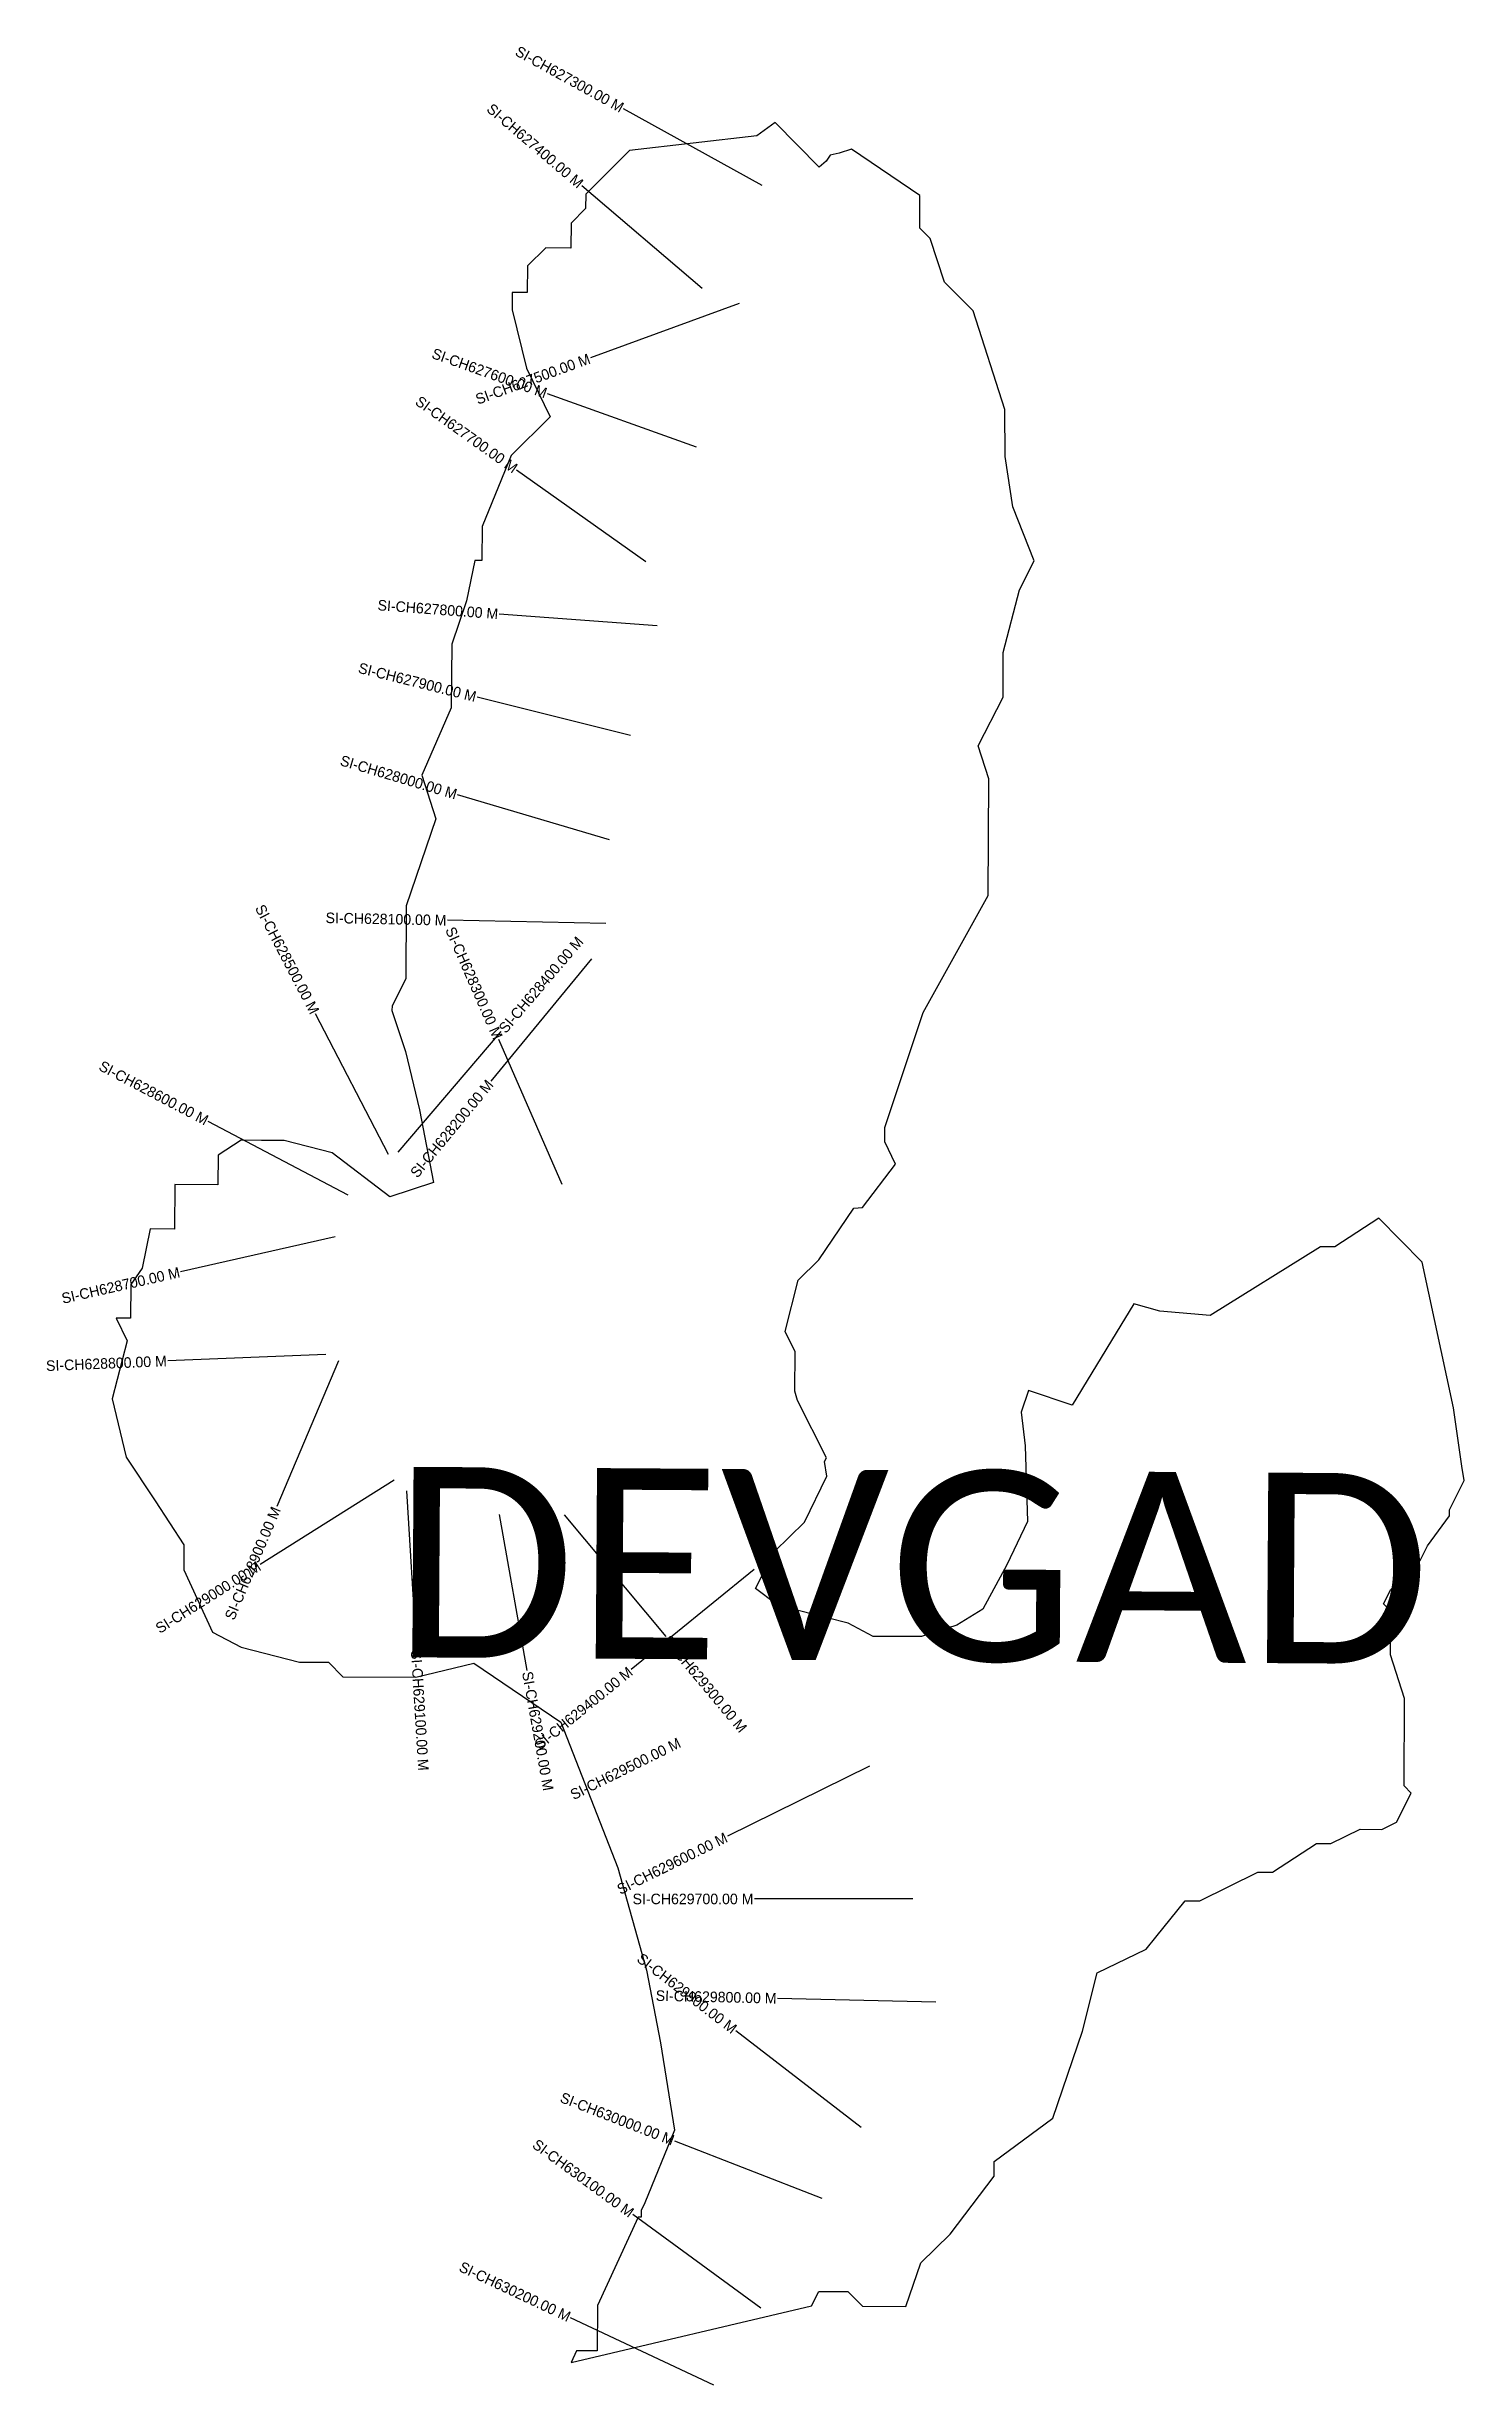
# Model space of a CAD drawing. Header units: metres. Extents: x 325413 to 326756, y 1810432 to 1812645.
import ezdxf
from ezdxf.enums import TextEntityAlignment as Align

# ---------------------------------------------------------------- set-up
doc = ezdxf.new("R2010")
doc.units = ezdxf.units.M
for name, color, linetype in [('CS', 134, 'Continuous'), ('CSMark', 6, 'Continuous'), ('VILLAGE BOUNDRY', 10, 'Continuous'), ('VILLAGE NAME', 250, 'Continuous')]:
    doc.layers.add(name, color=color, linetype=linetype)

msp = doc.modelspace()

# ---------------------------------------------------------------- linework, layer by layer
at = {"layer": 'CS'}
for p, q in [((326090.4, 1812514.2), (325959, 1812586.6)), ((326033.7, 1812416.5), (325919.6, 1812513.8)), ((326068.8, 1812402.5), (325928, 1812350.9)), ((326028.3, 1812266.5), (325887, 1812316.9)), ((325980.2, 1812157.7), (325857.9, 1812244.6)), ((325991, 1812097.2), (325841.4, 1812108.4)), ((325965.9, 1811993.4), (325820.4, 1812029.8)), ((325945.8, 1811894.6), (325802, 1811937.4)), ((325942.4, 1811815.4), (325792.4, 1811818.5)), ((325928.7, 1811782.1), (325833.5, 1811666.2)), ((325736.6, 1811596.8), (325667.5, 1811729.9)), ((325745.7, 1811599.1), (325843.2, 1811713.1)), ((325901, 1811568.2), (325840.9, 1811705.6)), ((325698.4, 1811558.2), (325565.6, 1811627.9)), ((325685.9, 1811518.8), (325539.6, 1811485.8)), ((325677.3, 1811407.3), (325527.5, 1811401.3)), ((325689, 1811401.5), (325630.6, 1811263.4)), ((325741.9, 1811288.6), (325614.9, 1811208.7)), ((325753.6, 1811278.5), (325762.7, 1811128.7)), ((325841.3, 1811255.9), (325867.7, 1811108.3)), ((325903, 1811255.5), (325999.1, 1811140.3)), ((326082.8, 1811204), (325966.4, 1811109.3)), ((326192, 1811017.7), (326057.5, 1810951.3)), ((326233.2, 1810892), (326083.2, 1810892)), ((326255, 1810794.3), (326105.1, 1810797.8)), ((326184.3, 1810675.7), (326065.4, 1810767.1)), ((326147.3, 1810608.3), (326007.6, 1810662.7)), ((326089.1, 1810504.7), (325968, 1810593.3)), ((326044.7, 1810431.6), (325909, 1810495.5))]:
    msp.add_line(p, q, dxfattribs=at)
at = {"layer": 'VILLAGE BOUNDRY'}
msp.add_lwpolyline([(326249.6, 1812463.8), (326239.8, 1812473.8), (326239.9, 1812504.7), (326175.1, 1812548.6), (326163.5, 1812544.6), (326154.8, 1812542.8), (326151, 1812537.2), (326144.5, 1812531.6), (326102.9, 1812573.7), (326085.4, 1812561), (325964.9, 1812547.1), (325923.3, 1812506), (325923.2, 1812492.3), (325909.4, 1812478.6), (325909.2, 1812454.8), (325885.4, 1812455), (325868.2, 1812438), (325868, 1812412.8), (325853.8, 1812412.9), (325853.7, 1812396.3), (325867.1, 1812341.1), (325889.7, 1812295), (325852.7, 1812258.5), (325825.3, 1812191.2), (325825, 1812159), (325818.4, 1812159.1), (325810.5, 1812121), (325796.4, 1812079.8), (325796, 1812019.6), (325768, 1811956), (325781.5, 1811914.5), (325753.4, 1811832.1), (325753, 1811763.2), (325739.9, 1811737.5), (325739.8, 1811733.1), (325752.5, 1811694.3), (325765.9, 1811639.1), (325779.2, 1811570.1), (325737.8, 1811556.6), (325683, 1811598.3), (325637.6, 1811610), (325616.2, 1811610.1), (325596.8, 1811610.3), (325575.2, 1811596.1), (325575, 1811568.1), (325534.1, 1811568.5), (325533.8, 1811526.1), (325510.7, 1811526.3), (325503.1, 1811489.3), (325492.4, 1811473.6), (325492.2, 1811441.7), (325478.4, 1811441.8), (325488.9, 1811420.5), (325474.7, 1811365.5), (325488.1, 1811310.3), (325515.4, 1811268.8), (325542.7, 1811227.3), (325542.5, 1811203.5), (325569.7, 1811144.4), (325597.1, 1811130.4), (325652.1, 1811116.3), (325679.7, 1811116.1), (325693.4, 1811102.3), (325762.3, 1811101.8), (325817.5, 1811115.2), (325899.8, 1811059.5), (325953.9, 1810921.4), (325980.9, 1810824.7), (325994.2, 1810755.8), (326007.4, 1810673), (325979.4, 1810604.3), (325976, 1810597.1), (325976, 1810590.8), (325973.1, 1810590.8), (325934.4, 1810507.2), (325934.4, 1810506.4), (325934.1, 1810464.1), (325914.6, 1810464.3), (325909.5, 1810453.2), (326137.1, 1810506.8), (326144.1, 1810520.5), (326171.7, 1810520.3), (326185.4, 1810506.5), (326226.7, 1810506.2), (326240.8, 1810547.4), (326268.5, 1810574.8), (326310.2, 1810629.6), (326310.3, 1810643.4), (326365.7, 1810684.4), (326393.8, 1810766.9), (326407.9, 1810821.9), (326454.1, 1810844.6), (326463.3, 1810855.9), (326491.1, 1810890.2), (326504.9, 1810890.1), (326560.1, 1810917.3), (326573.9, 1810917.2), (326615.5, 1810944.5), (326629.2, 1810944.4), (326656.9, 1810958), (326677.5, 1810957.8), (326691.4, 1810964.6), (326705.3, 1810992.1), (326698.5, 1810999), (326699, 1811081.7), (326685.6, 1811123.1), (326685.8, 1811164.4), (326679, 1811171.4), (326686, 1811185.1), (326713.7, 1811212.5), (326720.7, 1811226.2), (326741.5, 1811254.8), (326741.6, 1811260.5), (326748.5, 1811274.2), (326755.5, 1811288), (326753.3, 1811301.6), (326745.3, 1811356.9), (326715.6, 1811494.9), (326674.5, 1811536.5), (326633, 1811509.3), (326619.3, 1811509.4), (326514.8, 1811444.2), (326467.3, 1811448.4), (326442.6, 1811455.4), (326425.8, 1811428), (326384.1, 1811359.4), (326342.8, 1811373.4), (326335.7, 1811352.8), (326339.7, 1811321), (326341.9, 1811249.4), (326322.1, 1811208.3), (326299.6, 1811166.2), (326274.9, 1811151.3), (326241.3, 1811140.3), (326195.6, 1811140.6), (326171.9, 1811153), (326152.1, 1811158), (326113.1, 1811168), (326103.3, 1811171.3), (326084.2, 1811185.8), (326102.1, 1811220.8), (326130.7, 1811248.6), (326151.8, 1811292.1), (326149.6, 1811306.2), (326151.5, 1811309.5), (326123.8, 1811364), (326121.4, 1811372.6), (326121.6, 1811409.9), (326112.1, 1811429.1), (326124.6, 1811477.7), (326144, 1811496.9), (326177.2, 1811545.8), (326185.5, 1811546.7), (326216.8, 1811587.7), (326206.6, 1811608.6), (326206.7, 1811622.4), (326242.9, 1811731.2), (326304.6, 1811842.1), (326305.3, 1811952.3), (326295.2, 1811983.6), (326318.6, 1812029.8), (326318.9, 1812072.1), (326334.1, 1812131.3), (326348, 1812158.7), (326328, 1812209.8), (326320.5, 1812257.7), (326320.4, 1812302.2), (326290.2, 1812395.5), (326263.1, 1812422.7)], close=True, dxfattribs=at)

# ---------------------------------------------------------------- texts
at = {"layer": 'CSMark'}
for s, rotation, p in [('SI-CH627300.00 M', 331.1476, (325958.2, 1812587.1)), ('SI-CH627400.00 M', 319.5173, (325918.9, 1812514.5)), ('SI-CH627600.00 M', 340.3439, (325886.1, 1812317.2)), ('SI-CH627500.00 M', 20.0918, (325927, 1812350.6)), ('SI-CH627700.00 M', 324.5912, (325857.1, 1812245.2)), ('SI-CH627800.00 M', 355.742, (325840.4, 1812108.5)), ('SI-CH627900.00 M', 345.9783, (325819.4, 1812030)), ('SI-CH628000.00 M', 343.4366, (325801, 1811937.6)), ('SI-CH628500.00 M', 297.4605, (325667, 1811730.8)), ('SI-CH628100.00 M', 358.8075, (325791.4, 1811818.5)), ('SI-CH628300.00 M', 293.6167, (325840.5, 1811706.6)), ('SI-CH628600.00 M', 332.2858, (325564.8, 1811628.4)), ('SI-CH628200.00 M', 50.5899, (325832.8, 1811665.5)), ('SI-CH628700.00 M', 12.7278, (325538.7, 1811485.5)), ('SI-CH628800.00 M', 2.2869, (325526.5, 1811401.3)), ('SI-CH628900.00 M', 67.0758, (325630.2, 1811262.5)), ('SI-CH629000.00 M', 32.2115, (325614.1, 1811208.1)), ('SI-CH629400.00 M', 39.1409, (325965.7, 1811108.7)), ('SI-CH629500.00 M', 26.2635, (326012.3, 1811040.6)), ('SI-CH629600.00 M', 26.2635, (326056.6, 1810950.9)), ('SI-CH629900.00 M', 322.4434, (326064.6, 1810767.7)), ('SI-CH629800.00 M', 358.6683, (326104.1, 1810797.9)), ('SI-CH630000.00 M', 338.7075, (326006.6, 1810663.1)), ('SI-CH630100.00 M', 323.837, (325967.2, 1810593.8)), ('SI-CH630200.00 M', 334.8203, (325908.1, 1810495.9))]:
    msp.add_text(s, height=10, rotation=rotation, dxfattribs=at).set_placement(p, align=Align.MIDDLE_RIGHT)
for s, rotation, p in [('SI-CH628400.00 M', 49.4948, (325843.8, 1811713.9)), ('SI-CH629300.00 M', 309.8317, (325999.7, 1811139.5)), ('SI-CH629100.00 M', 273.4861, (325762.7, 1811127.7)), ('SI-CH629200.00 M', 280.1584, (325867.9, 1811107.3))]:
    msp.add_text(s, height=10, rotation=rotation, dxfattribs=at).set_placement(p, align=Align.MIDDLE_LEFT)
msp.add_text('SI-CH629700.00 M', height=10, dxfattribs=at).set_placement((326082.2, 1810892), align=Align.MIDDLE_RIGHT)
at = {"layer": 'VILLAGE NAME', "insert": (325741.2, 1811301.2), "char_height": 180.345, "attachment_point": 1, "rotation": 359.6139}
msp.add_mtext_dynamic_manual_height_columns('{\\fCalibri|b0|i0|c0|p34;DEVGAD}', width=1779.605, gutter_width=901.7, heights=[0], dxfattribs=at)

doc.saveas('drawing.dxf')
